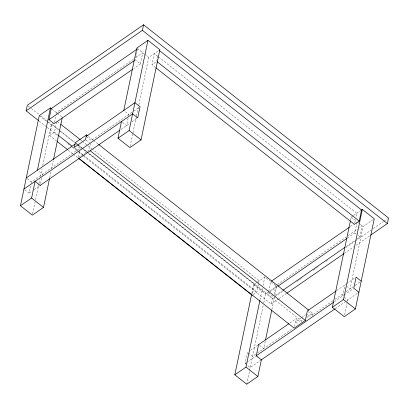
<?xml version="1.0" encoding="UTF-8"?>
<svg xmlns="http://www.w3.org/2000/svg" width="409" height="409" viewBox="0 0 409 409"><rect width="100%" height="100%" fill="white"/><g stroke="black" fill="none" stroke-linecap="round" stroke-linejoin="round"><path stroke-width="0.31" stroke-dasharray="2.04 1.53" d="M24.862 189.807L29.039 193.099L30.588 185.686M31.104 183.217L31.365 181.979L80.128 148.216L77.807 146.386M32.618 213.907L35.087 202.092M35.609 199.607L38.855 184.06M38.988 183.436L39.765 179.704M40.414 176.596L42.101 168.513M42.751 165.4L51.197 124.98L53.226 123.579M56.687 141.085L49.668 135.553L51.994 124.428L59.008 129.96M40.573 183.529L41.733 177.971M42.25 175.497L42.51 174.26L37.868 170.604M54.325 122.455L55.614 116.274M56.13 113.804L56.391 112.567L133.349 59.285M49.668 135.553L54.448 132.245L56.641 121.739M49.74 177.583L51.043 171.366M51.56 168.881L53.252 160.793M79.464 151.396L78.134 157.751L89.28 150.031L90.609 143.677M79.908 149.275L80.128 148.216M137.669 48.732L135.343 59.857L140.445 63.881L133.641 68.594M128.119 118.16L126.57 125.578L122.393 122.281M128.636 115.691L128.891 114.454L124.249 110.793M140.445 63.881L142.772 52.761L135.44 57.833M130.149 146.381L132.879 133.324M133.007 132.7L136.386 116.534M136.514 115.911L138.723 105.338M138.85 104.719L148.728 57.454L159.367 50.087M155.481 67.485L151.974 64.719L154.3 53.599L356.766 213.268L355.994 216.974M157.915 55.849L156.754 61.411L151.974 64.719M251.847 293.355L253.662 284.649L257.327 282.113M252.522 293.365L254.459 284.097L87.577 152.491M253.094 294.557L256.913 291.914L258.462 284.5M258.59 283.882L259.24 280.789L92.352 149.183M246.044 364.235L245.119 363.504L247.44 352.384L248.488 351.653M260.001 299.94L262.471 288.125M262.992 285.64L264.812 276.934L270.267 281.239M246.734 384.215L249.449 371.239M249.577 370.62L263.227 305.267M263.749 302.772L265.574 294.04L269.628 291.234M268.698 291.515L270.763 281.627L276.719 286.326L271.898 309.398M83.768 156.264L271.152 304.04L272.312 298.478L274.408 297.026M274.061 294.306L275.87 285.656M265.257 341.208L263.693 348.688L259.05 345.032M294.577 326.418L296.203 318.621L300.845 322.277M301.392 322.246L301.643 321.055L303.161 320.002M312.236 315.988L312.788 313.34L309.276 310.569M350.544 220.236L351.193 217.123L353.218 215.722M354.7 223.15L355.477 219.444M347.497 238.018L354.823 232.941L357.021 222.44M342.645 295.978L344.971 284.858M356.786 239.142L359.93 236.969L362.251 225.845L359.634 227.66M344.654 314.833L347.364 301.857M347.492 301.239L347.752 300.007L343.575 296.709M373.233 219.5L363.105 226.514L350.073 288.882L347.292 286.689M131.933 112.347L91.273 140.497L87.097 137.204M133.748 111.095L139.024 107.439M29.039 193.099L32.188 190.921M34.105 189.592L39.54 185.829M120.916 129.489L129.837 123.313M131.938 121.856L136.703 118.559M257.716 281.842L264.812 276.934M353.724 215.369L361.541 209.96M350.344 226.535L353.483 224.357M277.44 284.567L346.024 237.082M348.115 235.635L357.543 229.106M270.134 290.886L276.719 286.326M269.49 292.026L277.343 286.586M275.64 295.329L282.445 290.615M346.316 246.392L354.695 240.594M274.93 296.668L283.309 290.865M296.919 281.438L299.015 279.991M299.536 279.628L302.68 277.45M313.151 270.201L315.247 268.754M315.768 268.391L318.913 266.213M325.717 261.499L327.814 260.052M345.615 247.726L355.038 241.203M355.564 240.84L371.27 229.96M373.366 228.513L383.315 221.627M383.836 221.264L387.502 218.723M271.152 304.04L278.478 298.964M279.004 298.601L286.336 293.529M344.455 253.289L353.877 246.76M355.973 245.313L369.588 235.886M250.482 350.278L258.585 344.664M289.915 322.977L296.203 318.621M336.714 290.574L346.152 284.035M346.679 283.672L355.104 277.839M301.116 317.936L295.543 321.796L298.325 323.994M301.622 317.589L305.676 314.782M306.709 317.548L312.788 313.34M255.691 354.23L252.547 356.408L248.37 353.115M257.614 352.901L292.921 328.453M332.906 300.768L312.456 314.925L308.279 311.632M335.002 299.316L343.918 293.146M346.014 291.694L353.356 286.612M355.14 285.375L360.171 281.893M245.119 363.504L246.167 362.778M246.693 362.415L256.264 355.789M334.368 301.709L343.816 295.17M344.342 294.807L353.284 288.611M261.366 359.813L250.221 367.527L246.509 364.603M335.273 308.647L346.295 301.009M346.822 300.646L358.897 292.287M137.312 48.456L144.259 53.932M144.755 54.325L148.728 57.454M351.193 217.123L356.653 221.427M357.614 222.184L363.105 226.514M354.823 232.941L356.219 234.04M358.074 235.502L359.93 236.969M88.508 136.468L93.022 140.026M93.528 140.425L98.042 143.983M51.923 109.045L56.887 112.961M57.383 113.349L62.342 117.265M85.972 140.016L89.218 142.577M307.154 314.444L310.4 317.006M57.27 121.519L60.276 123.886M80.829 140.093L81.831 140.885M82.332 141.279L91.851 148.789M268.442 292.752L273.544 296.776M76.36 143.395L77.362 144.183M77.863 144.582L81.877 147.746M82.378 148.14L86.897 151.703M87.398 152.097L301.643 321.055M59.51 130.359L74.545 142.214M75.046 142.608L77.05 144.188M77.552 144.587L81.56 147.746M83.569 149.326L87.076 152.097M28.313 106.054L30.818 108.032M31.319 108.426L38.835 114.351M40.839 115.936L47.853 121.468M48.354 121.862L59.878 130.946M60.379 131.345L74.407 142.409M76.411 143.988L77.915 145.175M78.416 145.568L87.935 153.073M88.436 153.472L272.312 298.478M39.29 115.589L46.733 121.458M47.229 121.851L51.197 124.98M253.662 284.649L265.574 294.04M74.821 147.736L78.073 150.297M54.448 132.245L57.955 135.011M72.991 146.867L78.001 150.819M78.502 151.212L83.012 154.771M83.513 155.169L256.913 291.914M39.177 121.1L46.692 127.025M47.193 127.424L57.715 135.722M67.736 143.62L69.74 145.2M70.241 145.599L71.744 146.785M72.245 147.179L78.257 151.918M78.758 152.317L83.267 155.87M68.211 150.175L72.725 153.733M73.226 154.127L78.237 158.078M27.188 178.687L31.365 181.979"/><path stroke-width="0.61" d="M38.676 120.706L26.15 110.829L27.311 105.266L143.549 24.785L388.55 218.002L387.389 223.559L370.631 235.16M49.484 178.83L43.507 207.435L32.362 215.149L20.45 205.758L39.29 115.589L50.435 107.869L51.427 108.656M20.45 205.758L31.595 198.043L35.082 181.361L40.184 185.384M37.403 170.236L50.435 107.869M132.593 69.32L54.065 123.692L48.962 119.663L51.283 108.543L136.621 49.458M53.507 159.551L62.214 117.884M86.503 134.883L85.507 139.653L74.361 147.368L75.353 142.603L86.503 134.883L87.506 135.676M123.789 110.43L136.816 48.063L147.961 40.348L159.873 49.74L141.033 139.909L129.888 147.629L117.976 138.237L121.463 121.55M26.15 110.829L142.388 30.348L143.549 24.785M117.976 138.237L129.126 130.517L147.961 40.348M258.585 344.664L256.264 355.789L261.366 359.813L257.885 376.495L246.734 384.215L234.827 374.823L251.714 293.979M234.827 374.823L245.973 367.103L259.873 300.564M265.518 339.961L271.77 310.022M78.635 158.145L294.214 328.151L305.359 320.436L307.353 310.901L336.193 290.937M361.326 210.108L362.338 209.408L374.25 218.8L355.411 308.969L344.266 316.689L332.353 307.297L350.416 220.855M155.982 67.879L354.445 224.388L359.22 221.08L361.541 209.96L159.075 50.292M332.353 307.297L343.499 299.577L362.338 209.408M48.962 119.663L134.295 60.583M26.258 177.956L75.021 144.193M86.171 136.473L134.934 102.71L140.036 106.739L137.715 117.858L132.608 113.835L23.937 189.076M40.067 185.466L119.863 130.215M271.29 281.264L349.296 227.256M277.864 286.228L346.97 238.381M282.972 290.252L344.746 247.481M286.857 293.166L343.928 253.652M258.452 344.756L288.866 323.703M256.141 355.871L333.32 302.44M261.249 359.894L334.746 309.01M142.388 30.348L387.389 223.559M157.255 61.805L359.22 221.08M361.219 281.167L356.116 277.138L353.79 288.263L358.897 292.287M129.126 130.517L141.033 139.909M343.499 299.577L355.411 308.969M98.543 144.382L308.775 310.175M60.777 124.285L80.322 139.699M90.287 150.824L305.359 320.436M58.456 135.405L71.989 146.079M57.188 141.478L67.71 149.781M78.738 158.472L252.138 295.221M31.595 198.043L43.507 207.435M245.973 367.103L257.885 376.495"/></g></svg>
